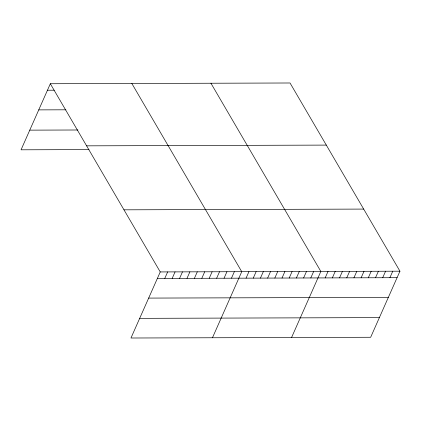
<?xml version="1.0" encoding="UTF-8"?>
<svg xmlns="http://www.w3.org/2000/svg" width="421" height="421" viewBox="0 0 421 421"><rect width="100%" height="100%" fill="white"/><g stroke="black" fill="none" stroke-linecap="round" stroke-linejoin="round"><path stroke-width="0.63" d="M50.331 83.732L160.248 271.934L130.968 338.01L370.669 337.268L399.95 271.192L290.032 82.99L50.331 83.732L21.05 149.808L88.968 149.597M164.779 278.407L167.658 271.913M172.189 278.386L175.068 271.892M179.599 278.36L182.472 271.866M187.003 278.339L189.882 271.845M194.413 278.318L197.291 271.824M201.822 278.292L204.701 271.798M209.232 278.27L212.11 271.777M216.641 278.249L219.52 271.755M224.051 278.223L226.93 271.729M231.461 278.202L234.339 271.708M212.463 337.758L241.743 271.682L131.831 83.479M246.059 278.155L248.937 271.661M253.253 278.134L256.126 271.64M260.441 278.113L263.32 271.619M267.635 278.092L270.508 271.598M274.824 278.065L277.702 271.571M282.012 278.044L284.891 271.55M289.206 278.023L292.085 271.529M296.395 278.002L299.273 271.508M303.588 277.976L306.467 271.482M310.777 277.955L313.656 271.461M291.569 337.516L320.849 271.44L210.932 83.232M325.159 277.913L328.038 271.419M332.353 277.892L335.232 271.392M339.542 277.865L342.42 271.371M346.736 277.844L349.614 271.35M353.924 277.823L356.803 271.329M361.118 277.802L363.997 271.303M368.307 277.776L371.185 271.282M375.5 277.755L378.379 271.261M382.689 277.734L385.568 271.24M389.883 277.713L392.761 271.219M47.452 90.226L54.246 90.205M38.737 109.886L65.908 109.802M29.765 130.142L77.922 129.994M86.605 145.84L326.307 145.098M123.974 209.826L363.676 209.084M160.248 271.934L399.95 271.192M157.37 278.434L397.071 277.686M148.655 298.094L388.357 297.352M139.677 318.35L379.384 317.608"/></g></svg>
